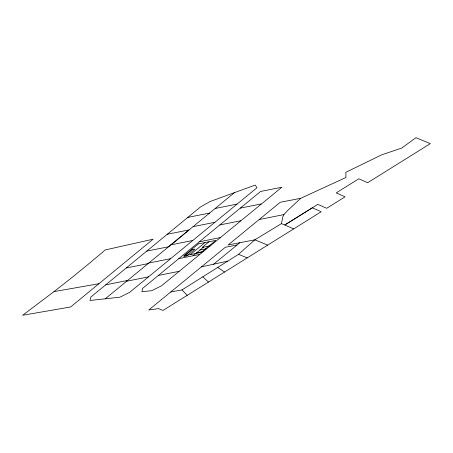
<?xml version="1.0" encoding="UTF-8"?>
<svg xmlns="http://www.w3.org/2000/svg" width="453" height="453" viewBox="0 0 453 453"><rect width="100%" height="100%" fill="white"/><g stroke="black" fill="none" stroke-linecap="round" stroke-linejoin="round"><path stroke-width="0.68" d="M281.432 223.64L282.802 216.93L283.918 214.592L288.431 209.756L300.73 198.306L345.933 177.491L345.837 172.333L381.517 154.892L401.726 148.052L415.95 137.723L430.35 143.612L367.677 182.718L358.816 178.805L336.211 192.904L345.084 196.817L326.709 208.284L317.83 204.371L284.784 224.982L281.432 223.64L254.824 239.83L238.51 254.343L182.01 289.903L170.719 292.015L148.794 309.988L158.669 308.618L162.995 310.441L321.183 211.732L312.31 207.819L284.784 224.982L293.657 228.912M105.249 298.81L119.96 297.174L129.603 292.383L257.01 187.712L255.232 185.073L210.022 201.551L200.464 206.981L90.821 297.066L89.971 300.503L105.249 298.81L234.461 192.638M158.312 275.481L142.565 288.419L141.919 291.76L151.812 290.662L161.461 285.843L281.885 187.225L260.577 191.466L158.312 275.481L179.145 271.313M190.356 254.592L205.011 242.548M209.048 241.738L202.089 247.457L210.158 245.843M193.001 255.764L203.437 247.185M170.719 292.015L225.322 247.276L237.021 245.016M213.601 264.212L239.818 242.723M53.964 291.619L64.383 283.493A562.598 135.153 -29.4 0 0 105.187 249.943L153.114 239.19L70.628 306.964L22.65 315.277L53.964 291.619L98.924 283.714M201.375 266.896L227.802 261.081M215.169 208.488L237.061 204.099M219.818 224.948L240.696 220.764M187.763 217.417L209.631 213.04M240.305 208.114L261.16 203.952M193.046 226.67L214.915 222.293M167.27 234.252L189.094 229.914L168.584 246.76L146.766 251.098M259.161 219.541L283.918 214.592M170.934 244.835L192.757 240.498M199.348 241.777L220.186 237.61M199.954 250.045L206.681 248.703M196.477 252.904L203.204 251.562M148.794 263.029L170.628 258.674M126.257 267.966L148.086 263.612M178.844 258.623L199.728 254.416M105.708 284.835L127.582 280.458M126.676 281.211L148.488 276.868M300.73 198.306L280.248 202.259L228.119 244.982L254.824 239.83L267.683 245.113M238.51 254.343L247.247 257.87M217.757 267.406L224.535 272.038M182.01 289.903L187.174 295.356M202.768 276.84L208.476 282.055M198.391 243.867L183.742 255.911L201.121 252.44L215.77 240.396L198.391 243.867M192.259 249.682L183.907 256.545L186.602 256.007L194.949 249.144L192.259 249.682"/></g></svg>
